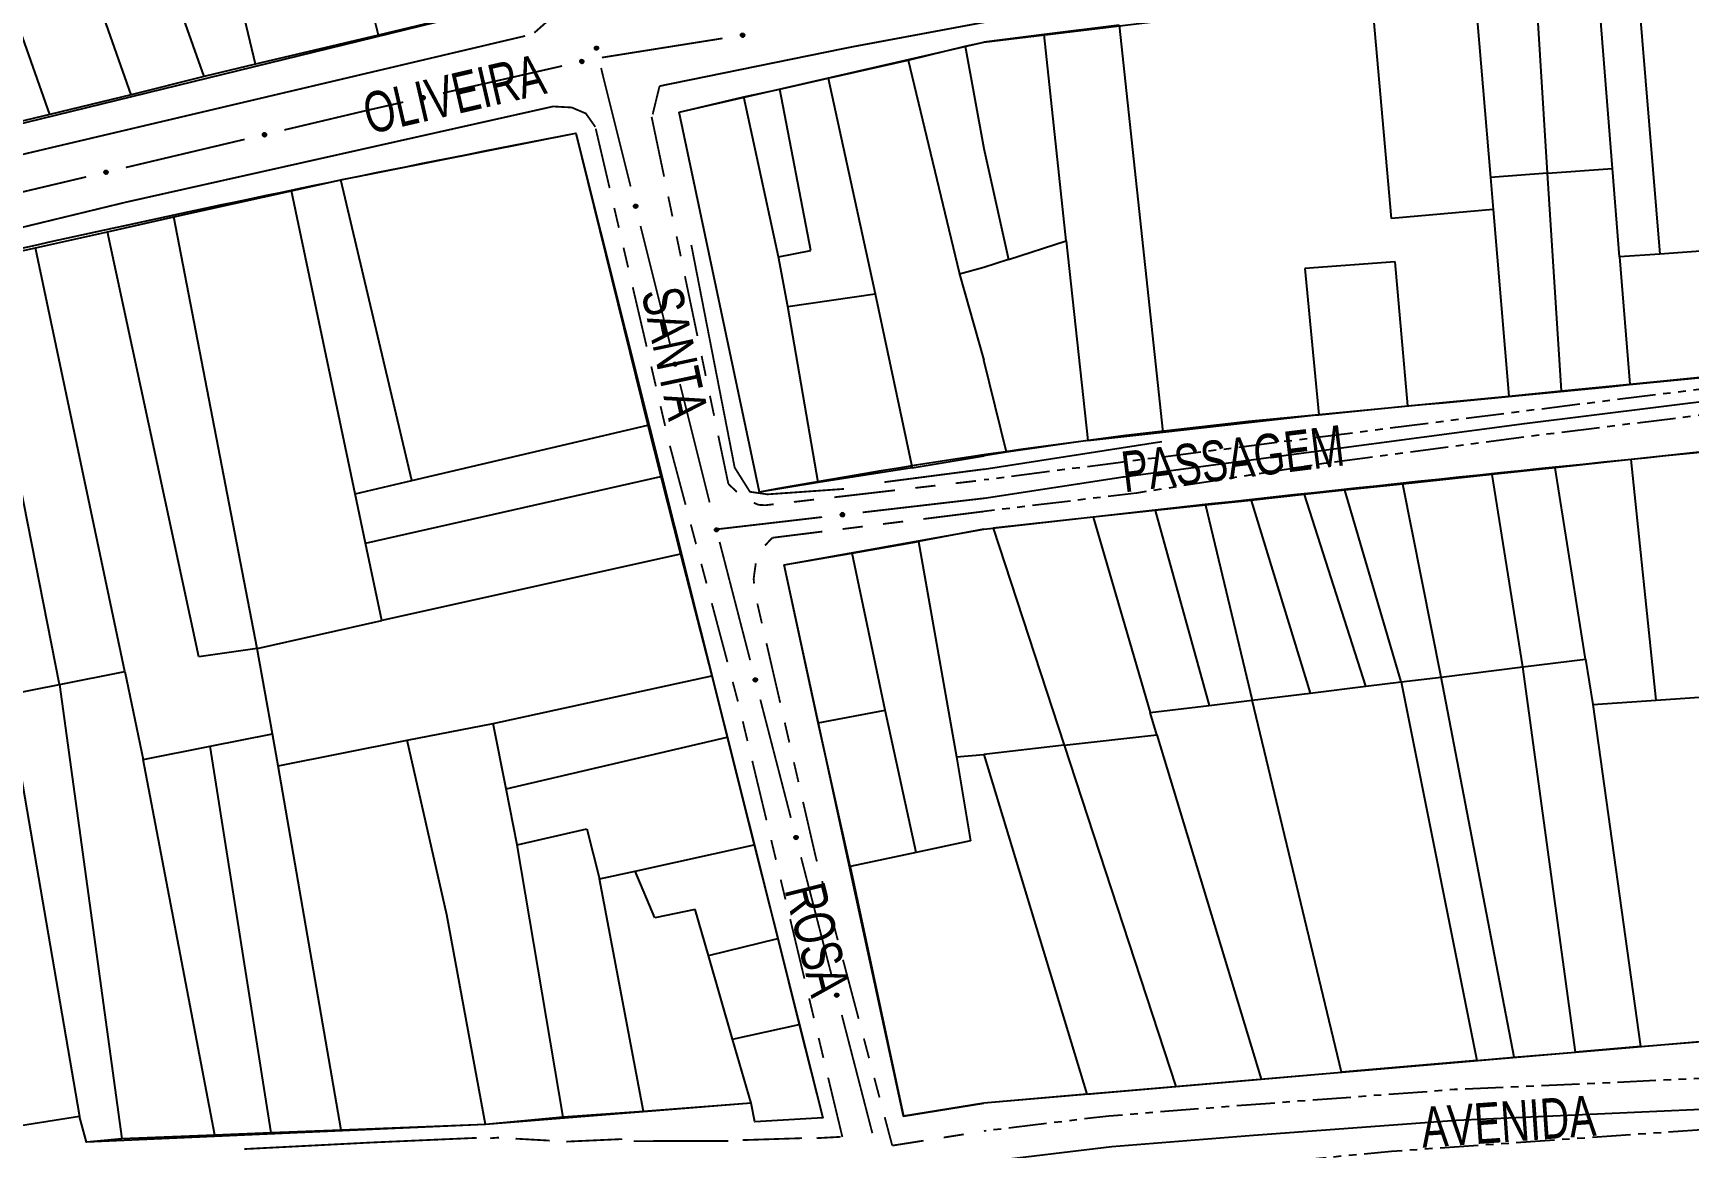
# Model space of a CAD drawing. Extents: x 203614 to 206284, y 4847494 to 4848495.
# Drawn here: x 204543.6 to 204706.2, y 4847713.5 to 4847823 of the extents above; entities that cross this region are included whole.
import ezdxf

# ---------------------------------------------------------------- set-up
doc = ezdxf.new("R2010")
doc.units = 0
doc.header["$LTSCALE"] = 1.5
doc.header["$MEASUREMENT"] = 0
doc.linetypes.add('PHANTOMX2', pattern=[5, 2.5, -0.5, 0.5, -0.5, 0.5, -0.5])
for name, color, linetype in [('CD-MALHA-LOTES', 40, 'CONTINUOUS'), ('HD-VALAS-DRENOS', 170, 'CONTINUOUS'), ('RU-QUADRAS', 210, 'CONTINUOUS'), ('SV-EIXO-RUA-N-PAV', 6, 'CONTINUOUS'), ('SV-EIXO-RUA-PAV', 20, 'CONTINUOUS'), ('SV-RUA-NAO-PAV-S-GUIA-C-GUIA', 7, 'PHANTOMX2'), ('SV-RUA-PAVIM-S-GUIA-C-GUIA', 7, 'CONTINUOUS'), ('SV-TXT-RUA-N-PAV-S-GUIA-C-GUIA', 7, 'CONTINUOUS'), ('SV-TXT-RUA-PAV-S-GUIA-C-GUIA', 7, 'CONTINUOUS')]:
    doc.layers.add(name, color=color, linetype=linetype)
doc.styles.add('ARIAL', font='ARIAL.TTF')

msp = doc.modelspace()

# ---------------------------------------------------------------- linework, layer by layer
at = {"layer": 'CD-MALHA-LOTES'}
for p, q in [((204698.71, 4847809.7), (204697.12, 4847829.62)), ((204700.98, 4847830.08), (204703.36, 4847801.28)), ((204685.1, 4847828.19), (204686.73, 4847808.81)), ((204692.34, 4847809.23), (204691.11, 4847828.92)), ((204676.99, 4847804.76), (204675.04, 4847826.92)), ((204642.89, 4847822.84), (204636.96, 4847822.09)), ((204650.25, 4847823.77), (204642.89, 4847822.84)), ((204645.06, 4847802.59), (204642.89, 4847822.84)), ((204650.25, 4847823.77), (204654.55, 4847783.78)), ((204636.96, 4847811.66), (204639.39, 4847800.75)), ((204692.34, 4847809.23), (204698.71, 4847809.7)), ((204699.41, 4847801), (204698.71, 4847809.7)), ((204692.34, 4847809.23), (204686.73, 4847808.81)), ((204686.73, 4847808.81), (204687, 4847805.65)), ((204693.69, 4847787.84), (204692.34, 4847809.23)), ((204687, 4847805.65), (204676.99, 4847804.76)), ((204687, 4847805.65), (204688.54, 4847787.33)), ((204639.39, 4847800.75), (204645.06, 4847802.59)), ((204645.06, 4847802.59), (204647.17, 4847782.96)), ((204708.69, 4847801.65), (204703.36, 4847801.28)), ((204636.96, 4847799.97), (204634.567615, 4847799.292175)), ((204639.39, 4847800.75), (204636.96, 4847799.97)), ((204677.36, 4847800.53), (204668.5, 4847799.86)), ((204678.61, 4847786.35), (204677.36, 4847800.53)), ((204703.36, 4847801.28), (204699.41, 4847801)), ((204699.41, 4847801), (204700.41, 4847788.5)), ((204668.5, 4847799.86), (204669.87, 4847785.49)), ((204639.17, 4847781.8), (204636.96, 4847790.86)), ((204700.41, 4847788.5), (204709.66, 4847789.41)), ((204678.61, 4847786.35), (204688.54, 4847787.33)), ((204688.54, 4847787.33), (204693.69, 4847787.84)), ((204693.69, 4847787.84), (204700.41, 4847788.5)), ((204654.55, 4847783.78), (204669.33, 4847785.44)), ((204669.33, 4847785.44), (204669.87, 4847785.49)), ((204669.87, 4847785.49), (204678.61, 4847786.35)), ((204647.17, 4847782.96), (204654.55, 4847783.78)), ((204647.17, 4847782.96), (204639.17, 4847781.8)), ((204639.17, 4847781.8), (204636.98, 4847781.46)), ((204700.54, 4847781.09), (204693.1, 4847780.29)), ((204707.22, 4847781.8), (204700.54, 4847781.09)), ((204703, 4847757.45), (204700.54, 4847781.09)), ((204686.89, 4847779.62), (204678.12, 4847778.68)), ((204693.1, 4847780.29), (204686.89, 4847779.62)), ((204689.92, 4847760.71), (204686.89, 4847779.62)), ((204696.07, 4847761.46), (204693.1, 4847780.29)), ((204668.45, 4847777.64), (204663.23, 4847777.08)), ((204672.42, 4847778.07), (204668.45, 4847777.64)), ((204674.5, 4847758.82), (204668.45, 4847777.64)), ((204678.12, 4847778.68), (204672.42, 4847778.07)), ((204677.95, 4847759.24), (204672.42, 4847778.07)), ((204681.88, 4847759.72), (204678.12, 4847778.68)), ((204653.8, 4847776.07), (204647.69, 4847775.42)), ((204658.73, 4847776.6), (204653.8, 4847776.07)), ((204653.8, 4847776.07), (204659.09, 4847756.93)), ((204663.23, 4847777.08), (204658.73, 4847776.6)), ((204658.73, 4847776.6), (204663.32, 4847757.45)), ((204663.23, 4847777.08), (204669.03, 4847758.15)), ((204636.96, 4847774.26), (204637.89, 4847774.36)), ((204647.69, 4847775.42), (204637.89, 4847774.36)), ((204637.89, 4847774.36), (204644.86, 4847753.02)), ((204647.69, 4847775.42), (204653.3, 4847756.22)), ((204689.92, 4847760.71), (204696.07, 4847761.46)), ((204696.07, 4847761.46), (204696.77, 4847757.01)), ((204674.5, 4847758.82), (204677.95, 4847759.24)), ((204677.95, 4847759.24), (204681.88, 4847759.72)), ((204677.95, 4847759.24), (204685.38, 4847722.04)), ((204681.88, 4847759.72), (204689.92, 4847760.71)), ((204689.05, 4847722.36), (204681.88, 4847759.72)), ((204695.07, 4847722.87), (204689.92, 4847760.71)), ((204663.32, 4847757.45), (204669.03, 4847758.15)), ((204669.03, 4847758.15), (204674.5, 4847758.82)), ((204703, 4847757.45), (204708.67, 4847757.85)), ((204653.3, 4847756.22), (204659.09, 4847756.93)), ((204653.94, 4847754.04), (204653.3, 4847756.22)), ((204659.09, 4847756.93), (204663.32, 4847757.45)), ((204672.09, 4847720.89), (204663.32, 4847757.45)), ((204696.77, 4847757.01), (204703, 4847757.45)), ((204696.77, 4847757.01), (204701.48, 4847723.41)), ((204644.86, 4847753.02), (204636.97, 4847752.11)), ((204644.86, 4847753.02), (204653.94, 4847754.04)), ((204644.86, 4847753.02), (204655.81, 4847719.48)), ((204653.94, 4847754.04), (204664.19, 4847720.21)), ((204636.97, 4847752.11), (204647.08, 4847718.73)), ((204701.48, 4847723.41), (204710.72, 4847724.19)), ((204685.38, 4847722.04), (204672.09, 4847720.89)), ((204685.38, 4847722.04), (204689.05, 4847722.36)), ((204689.05, 4847722.36), (204695.07, 4847722.87)), ((204701.48, 4847723.41), (204695.07, 4847722.87)), ((204655.81, 4847719.48), (204664.19, 4847720.21)), ((204664.19, 4847720.21), (204672.09, 4847720.89)), ((204647.08, 4847718.73), (204636.96, 4847717.85)), ((204647.08, 4847718.73), (204655.81, 4847719.48))]:
    msp.add_line(p, q, dxfattribs=at)
at = {"layer": 'CD-MALHA-LOTES', "flags": 128}
for points in [[(204565.42, 4847819.93), (204557.21, 4847854.22)], [(204560.38, 4847818.74), (204548.58, 4847852.01)], [(204553.18, 4847816.93), (204541.57, 4847849.97)], [(204545.2, 4847815), (204533.67, 4847847.68)], [(204577.48, 4847822.8), (204575.06, 4847832.51)], [(204588.73, 4847825.47), (204577.48, 4847822.8)], [(204577.48, 4847822.8), (204565.42, 4847819.93)], [(204629.53, 4847820.32), (204635.12, 4847821.7)], [(204635.12, 4847821.7), (204636.96, 4847822.09)], [(204635.12, 4847821.7), (204636.96, 4847811.66)], [(204565.42, 4847819.93), (204560.38, 4847818.74)], [(204621.68, 4847818.56), (204629.53, 4847820.32)], [(204629.53, 4847820.32), (204634.52, 4847799.46)], [(204560.38, 4847818.74), (204553.18, 4847816.93)], [(204616.9, 4847817.49), (204621.68, 4847818.56)], [(204621.68, 4847818.56), (204626.28, 4847797.37)], [(204553.18, 4847816.93), (204545.2, 4847815)], [(204607.02, 4847815.22), (204613.38, 4847816.74)], [(204613.38, 4847816.74), (204616.9, 4847817.49)], [(204616.77, 4847801.01), (204613.38, 4847816.74)], [(204619.96, 4847801.63), (204616.9, 4847817.49)], [(204545.2, 4847815), (204538.89, 4847813.48)], [(204614.91, 4847777.89), (204607.02, 4847815.22)], [(204573.78, 4847808.56), (204596.88, 4847813.15)], [(204596.88, 4847813.15), (204603.96, 4847784.48)], [(204568.93, 4847807.49), (204573.78, 4847808.56)], [(204580.77, 4847779.04), (204573.78, 4847808.56)], [(204557.38, 4847804.92), (204568.93, 4847807.49)], [(204575.19, 4847777.72), (204568.93, 4847807.49)], [(204550.86, 4847803.47), (204557.38, 4847804.92)], [(204565.58, 4847762.53), (204557.38, 4847804.92)], [(204543.8, 4847801.9), (204550.86, 4847803.47)], [(204559.84, 4847761.7), (204550.86, 4847803.47)], [(204537.93, 4847800.6), (204543.8, 4847801.9)], [(204552.57, 4847760.25), (204543.8, 4847801.9)], [(204616.77, 4847801.01), (204619.96, 4847801.63)], [(204546.16, 4847758.98), (204537.93, 4847800.6)], [(204617.7, 4847796.11), (204616.77, 4847801.01)], [(204634.567615, 4847799.292175), (204636.96, 4847790.86)], [(204617.7, 4847796.11), (204626.28, 4847797.37)], [(204626.28, 4847797.37), (204629.93, 4847780.29)], [(204620.69, 4847778.82), (204617.7, 4847796.11)], [(204580.77, 4847779.04), (204603.96, 4847784.48)], [(204603.96, 4847784.48), (204605.23, 4847779.43)], [(204629.93, 4847780.29), (204636.98, 4847781.46)], [(204575.19, 4847777.72), (204580.77, 4847779.04)], [(204576.21, 4847772.88), (204605.23, 4847779.43)], [(204605.23, 4847779.43), (204607.16, 4847771.8)], [(204620.69, 4847778.82), (204614.91, 4847777.89)], [(204629.93, 4847780.29), (204620.69, 4847778.82)], [(204576.21, 4847772.88), (204575.19, 4847777.72)], [(204636.96, 4847774.26), (204630.53, 4847773.02)], [(204577.81, 4847765.26), (204576.21, 4847772.88)], [(204624.02, 4847771.88), (204630.53, 4847773.02)], [(204630.53, 4847773.02), (204634.28, 4847751.88)], [(204607.16, 4847771.8), (204577.81, 4847765.26)], [(204607.16, 4847771.8), (204610.24, 4847759.84)], [(204617.35, 4847770.74), (204624.02, 4847771.88)], [(204620.69, 4847755.23), (204617.35, 4847770.74)], [(204627.26, 4847756.47), (204624.02, 4847771.88)], [(204565.58, 4847762.53), (204577.81, 4847765.26)], [(204565.58, 4847762.53), (204559.84, 4847761.7)], [(204567.07, 4847754.14), (204565.58, 4847762.53)], [(204546.16, 4847758.98), (204552.57, 4847760.25)], [(204552.57, 4847760.25), (204554.38, 4847751.61)], [(204588.76, 4847755.16), (204610.24, 4847759.84)], [(204610.24, 4847759.84), (204611.75, 4847753.82)], [(204541, 4847757.96), (204546.16, 4847758.98)], [(204541, 4847757.96), (204548.13, 4847716.55)], [(204546.16, 4847758.98), (204552.28, 4847714.34)], [(204620.69, 4847755.23), (204627.26, 4847756.47)], [(204630.3, 4847742.48), (204627.26, 4847756.47)], [(204580.3, 4847753.52), (204588.76, 4847755.16)], [(204590.02, 4847748.74), (204588.76, 4847755.16)], [(204623.81, 4847741.09), (204620.69, 4847755.23)], [(204554.38, 4847751.61), (204560.96, 4847752.93)], [(204560.96, 4847752.93), (204567.07, 4847754.14)], [(204566.93, 4847714.92), (204560.96, 4847752.93)], [(204567.63, 4847750.98), (204567.07, 4847754.14)], [(204567.63, 4847750.98), (204580.3, 4847753.52)], [(204588.01, 4847715.75), (204584.21, 4847736.36), (204580.3, 4847753.52)], [(204590.02, 4847748.74), (204611.75, 4847753.82)], [(204611.75, 4847753.82), (204614.4, 4847743.24)], [(204561.42, 4847714.7), (204554.38, 4847751.61)], [(204634.28, 4847751.88), (204636.97, 4847752.11)], [(204634.28, 4847751.88), (204635.66, 4847743.63)], [(204573.82, 4847715.19), (204567.63, 4847750.98)], [(204591.1, 4847743.23), (204590.02, 4847748.74)], [(204591.1, 4847743.23), (204597.96, 4847744.79)], [(204597.96, 4847744.79), (204599.19, 4847739.88)], [(204595.63, 4847716.47), (204591.1, 4847743.23)], [(204602.69, 4847740.65), (204614.4, 4847743.24)], [(204614.4, 4847743.24), (204616.71, 4847734.03)], [(204635.66, 4847743.63), (204630.3, 4847742.48)], [(204630.3, 4847742.48), (204623.81, 4847741.09)], [(204599.19, 4847739.88), (204602.69, 4847740.65)], [(204603.51, 4847717.02), (204599.19, 4847739.88)], [(204604.64, 4847736.06), (204602.69, 4847740.65)], [(204623.81, 4847741.09), (204629.081037, 4847716.562747)], [(204608.6, 4847736.88), (204604.64, 4847736.06)], [(204609.9, 4847732.36), (204608.6, 4847736.88)], [(204609.9, 4847732.36), (204616.71, 4847734.03)], [(204616.71, 4847734.03), (204618.83, 4847725.59)], [(204612.27, 4847724.15), (204609.9, 4847732.36)], [(204612.27, 4847724.15), (204618.83, 4847725.59)], [(204618.83, 4847725.59), (204621.15, 4847716.42)], [(204614.1, 4847717.84), (204612.27, 4847724.15)], [(204603.51, 4847717.02), (204595.63, 4847716.47)], [(204614.1, 4847717.84), (204603.51, 4847717.02)], [(204614.47, 4847716.01), (204614.1, 4847717.84)], [(204629.081037, 4847716.562747), (204636.96, 4847717.85)], [(204548.13, 4847716.55), (204541.69, 4847715.53)], [(204548.81, 4847714.01), (204548.13, 4847716.55)], [(204588.01, 4847715.75), (204573.82, 4847715.19)], [(204595.63, 4847716.47), (204588.01, 4847715.75)], [(204621.15, 4847716.42), (204614.47, 4847716.01)], [(204552.28, 4847714.34), (204548.81, 4847714.01)], [(204561.42, 4847714.7), (204552.28, 4847714.34)], [(204566.93, 4847714.92), (204561.42, 4847714.7)], [(204573.82, 4847715.19), (204566.93, 4847714.92)]]:
    msp.add_lwpolyline(points, dxfattribs=at)
at = {"layer": 'CD-MALHA-LOTES'}
msp.add_lwpolyline([(204634.52, 4847799.46), (204634.567615, 4847799.292175)], dxfattribs=at)
at = {"layer": 'HD-VALAS-DRENOS', "const_width": 0.18, "flags": 128}
for points in [[(204608.22, 4847802.17), (204612.48, 4847780.3), (204613.98, 4847777.92), (204615.7, 4847777.67), (204623.21, 4847778.2)], [(204627.19, 4847778.87), (204636.974771, 4847780.14)], [(204587.15, 4847714.44), (204576.71, 4847713.98), (204564.3, 4847713.34)], [(204589.34, 4847714.47), (204588.46, 4847714.4)], [(204594.31, 4847714.17), (204590.95, 4847714.36)], [(204601.43, 4847714.32), (204595.93, 4847714.07)], [(204611.86, 4847714.14), (204602.57, 4847714.12)], [(204619.1, 4847714.41), (204613.25, 4847714.22)], [(204622.88, 4847714.54), (204620.52, 4847714.41)]]:
    msp.add_lwpolyline(points, dxfattribs=at)
at = {"layer": 'HD-VALAS-DRENOS', "flags": 128}
msp.add_lwpolyline([(204636.975848, 4847780.141827), (204654.427688, 4847782.872894)], dxfattribs=at)
at = {"layer": 'RU-QUADRAS', "color": 6, "linetype": 'Continuous'}
msp.add_lwpolyline([(204506.41, 4847881.57), (204516.78, 4847883.95), (204517.04, 4847883.34), (204522.17, 4847884.66), (204522.58, 4847883.48), (204547.53, 4847888.19), (204548, 4847885.9), (204577.76, 4847892.29), (204580.05, 4847882.99), (204581.39, 4847883.23), (204584.31, 4847867.63), (204581.54, 4847867.15), (204584.88, 4847850.63), (204587.3, 4847851.03), (204593.53, 4847826.61), (204526.41, 4847810.17), (204517.64, 4847842.03), (204517.14, 4847841.89), (204515.67, 4847846.89)], close=True, dxfattribs=at)
for points in [[(204607.02, 4847815.22), (204636.96, 4847822.09), (204828.91, 4847845.23), (204835.67, 4847801.66), (204799.98, 4847799.02, -0.0052673764), (204669.87, 4847785.49, 0.022448682), (204614.91, 4847777.89)], [(204617.35, 4847770.74), (204636.96, 4847774.26, -0.0061217286), (204766.95, 4847787.48), (204766.82, 4847789.28), (204837.62, 4847792.67), (204840.21, 4847770.19), (204842.42, 4847770.29), (204843.62, 4847763.3), (204842.02, 4847762.9), (204847.82, 4847732.32), (204821.15, 4847728.93), (204728.93, 4847727.43), (204729.06, 4847725.75), (204636.96, 4847717.85), (204629.08, 4847716.56)]]:
    msp.add_lwpolyline(points, format="xyb", close=True, dxfattribs=at)
msp.add_lwpolyline([(204500.08, 4847791.93, -0.0128913686), (204596.88, 4847813.15), (204621.15, 4847716.42), (204614.47, 4847716.01), (204614.1, 4847717.84), (204588.01, 4847715.75), (204548.81, 4847714.01), (204548.13, 4847716.55), (204541.69, 4847715.53)], format="xyb", dxfattribs=at)
at = {"layer": 'SV-EIXO-RUA-N-PAV', "flags": 128}
for points in [[(204598.973514, 4847821.671389), (204599.015478, 4847821.646268), (204599.046406, 4847821.616096), (204599.064959, 4847821.583507), (204599.073845, 4847821.550434), (204599.079125, 4847821.515574), (204599.076694, 4847821.479254), (204599.065066, 4847821.439541), (204599.040162, 4847821.397269), (204599.007171, 4847821.367616), (204598.976194, 4847821.347718), (204598.942241, 4847821.336466), (204598.908291, 4847821.331905), (204598.870647, 4847821.335678), (204598.830517, 4847821.347854), (204598.788616, 4847821.373925), (204598.758498, 4847821.403713), (204598.74138, 4847821.435706), (204598.730285, 4847821.469912), (204598.725321, 4847821.505565), (204598.727913, 4847821.541204), (204598.740245, 4847821.581587), (204598.766526, 4847821.622602), (204598.795892, 4847821.652981), (204598.827636, 4847821.670543), (204598.861558, 4847821.680708), (204598.896458, 4847821.686429), (204598.933069, 4847821.685505), (204598.973514, 4847821.671389)], [(204602.814987, 4847806.14109), (204602.857277, 4847806.116521), (204602.888599, 4847806.086758), (204602.907578, 4847806.054415), (204602.916897, 4847806.021461), (204602.922633, 4847805.986674), (204602.920679, 4847805.950325), (204602.909574, 4847805.910462), (204602.885226, 4847805.867867), (204602.852627, 4847805.837785), (204602.821914, 4847805.817481), (204602.788111, 4847805.805786), (204602.754224, 4847805.800779), (204602.716534, 4847805.804058), (204602.676247, 4847805.815706), (204602.634008, 4847805.841226), (204602.603501, 4847805.870615), (204602.585965, 4847805.902381), (204602.574422, 4847805.936439), (204602.568991, 4847805.972024), (204602.571115, 4847806.007693), (204602.582917, 4847806.048235), (204602.608657, 4847806.089591), (204602.637622, 4847806.120353), (204602.669133, 4847806.13833), (204602.702919, 4847806.148939), (204602.73774, 4847806.155117), (204602.774361, 4847806.154674), (204602.814987, 4847806.14109)], [(204606.694738, 4847790.618605), (204606.737027, 4847790.594036), (204606.768349, 4847790.564273), (204606.787328, 4847790.53193), (204606.796647, 4847790.498976), (204606.802384, 4847790.464189), (204606.80043, 4847790.42784), (204606.789324, 4847790.387978), (204606.764976, 4847790.345382), (204606.732378, 4847790.3153), (204606.701664, 4847790.294996), (204606.667862, 4847790.283301), (204606.633974, 4847790.278294), (204606.596284, 4847790.281573), (204606.555997, 4847790.293221), (204606.513759, 4847790.318741), (204606.483252, 4847790.348131), (204606.465716, 4847790.379896), (204606.454173, 4847790.413954), (204606.448742, 4847790.449539), (204606.450866, 4847790.485209), (204606.462667, 4847790.52575), (204606.488408, 4847790.567106), (204606.517373, 4847790.597868), (204606.548884, 4847790.615845), (204606.58267, 4847790.626454), (204606.617491, 4847790.632632), (204606.654111, 4847790.632189), (204606.694738, 4847790.618605)], [(204623.218683, 4847775.57384), (204623.188861, 4847775.535075), (204623.155305, 4847775.507856), (204623.120782, 4847775.49321), (204623.086901, 4847775.488223), (204623.051665, 4847775.487024), (204623.015872, 4847775.493653), (204622.977777, 4847775.509811), (204622.93868, 4847775.539453), (204622.913057, 4847775.575661), (204622.896887, 4847775.608738), (204622.889652, 4847775.643768), (204622.889061, 4847775.678018), (204622.897177, 4847775.714969), (204622.913928, 4847775.753416), (204622.944686, 4847775.792007), (204622.977767, 4847775.818466), (204623.01153, 4847775.831756), (204623.046793, 4847775.838806), (204623.082781, 4847775.839599), (204623.117878, 4847775.832889), (204623.156558, 4847775.815953), (204623.194245, 4847775.785091), (204623.221011, 4847775.752398), (204623.234771, 4847775.71883), (204623.240931, 4847775.683957), (204623.242563, 4847775.64863), (204623.237397, 4847775.612373), (204623.218683, 4847775.57384)], [(204610.760643, 4847774.346648), (204610.803125, 4847774.322413), (204610.83468, 4847774.292898), (204610.853914, 4847774.260706), (204610.863493, 4847774.227826), (204610.869503, 4847774.193085), (204610.867836, 4847774.156722), (204610.857045, 4847774.116774), (204610.833034, 4847774.073988), (204610.800674, 4847774.043649), (204610.770122, 4847774.023104), (204610.736412, 4847774.011142), (204610.702565, 4847774.005868), (204610.664851, 4847774.00885), (204610.624473, 4847774.02018), (204610.582035, 4847774.045366), (204610.551297, 4847774.074514), (204610.533511, 4847774.10614), (204610.521699, 4847774.140106), (204610.515988, 4847774.175647), (204610.517831, 4847774.211332), (204610.529312, 4847774.251965), (204610.554725, 4847774.293523), (204610.583447, 4847774.324512), (204610.614815, 4847774.342738), (204610.648516, 4847774.353613), (204610.683288, 4847774.360065), (204610.71991, 4847774.359911), (204610.760643, 4847774.346648)], [(204614.56933, 4847759.60378), (204614.611812, 4847759.579546), (204614.643367, 4847759.55003), (204614.662601, 4847759.517838), (204614.67218, 4847759.484959), (204614.67819, 4847759.450218), (204614.676523, 4847759.413855), (204614.665732, 4847759.373906), (204614.641721, 4847759.33112), (204614.609361, 4847759.300781), (204614.578809, 4847759.280236), (204614.545099, 4847759.268274), (204614.511252, 4847759.263001), (204614.473538, 4847759.265982), (204614.43316, 4847759.277312), (204614.390722, 4847759.302498), (204614.359984, 4847759.331646), (204614.342198, 4847759.363273), (204614.330386, 4847759.397238), (204614.324675, 4847759.432779), (204614.326518, 4847759.468464), (204614.337999, 4847759.509098), (204614.363412, 4847759.550655), (204614.392134, 4847759.581644), (204614.423502, 4847759.59987), (204614.457203, 4847759.610745), (204614.491975, 4847759.617198), (204614.528597, 4847759.617043), (204614.56933, 4847759.60378)], [(204618.571393, 4847744.11238), (204618.613875, 4847744.088145), (204618.645431, 4847744.05863), (204618.664665, 4847744.026438), (204618.674243, 4847743.993558), (204618.680254, 4847743.958817), (204618.678586, 4847743.922454), (204618.667796, 4847743.882505), (204618.643785, 4847743.83972), (204618.611425, 4847743.809381), (204618.580872, 4847743.788836), (204618.547163, 4847743.776874), (204618.513316, 4847743.7716), (204618.475601, 4847743.774581), (204618.435224, 4847743.785912), (204618.392785, 4847743.811097), (204618.362047, 4847743.840246), (204618.344261, 4847743.871872), (204618.33245, 4847743.905837), (204618.326739, 4847743.941379), (204618.328581, 4847743.977064), (204618.340063, 4847744.017697), (204618.365476, 4847744.059255), (204618.394197, 4847744.090244), (204618.425566, 4847744.10847), (204618.459267, 4847744.119345), (204618.494038, 4847744.125797), (204618.530661, 4847744.125643), (204618.571393, 4847744.11238)], [(204622.573457, 4847728.620979), (204622.615939, 4847728.596745), (204622.647495, 4847728.56723), (204622.666728, 4847728.535037), (204622.676307, 4847728.502158), (204622.682318, 4847728.467417), (204622.68065, 4847728.431054), (204622.669859, 4847728.391105), (204622.645848, 4847728.348319), (204622.613488, 4847728.317981), (204622.582936, 4847728.297435), (204622.549226, 4847728.285473), (204622.51538, 4847728.2802), (204622.477665, 4847728.283181), (204622.437287, 4847728.294512), (204622.394849, 4847728.319697), (204622.364111, 4847728.348845), (204622.346325, 4847728.380472), (204622.334514, 4847728.414437), (204622.328802, 4847728.449978), (204622.330645, 4847728.485663), (204622.342126, 4847728.526297), (204622.367539, 4847728.567854), (204622.396261, 4847728.598844), (204622.427629, 4847728.617069), (204622.46133, 4847728.627944), (204622.496102, 4847728.634397), (204622.532725, 4847728.634242), (204622.573457, 4847728.620979)]]:
    msp.add_lwpolyline(points, close=True, dxfattribs=at)
for points in [[(204598.725321, 4847821.505565), (204598.758498, 4847821.403713)], [(204598.727913, 4847821.541204), (204598.788616, 4847821.373925)], [(204598.728233, 4847821.519307), (204598.771607, 4847821.394951)], [(204598.73766, 4847821.556582), (204598.807332, 4847821.368333)], [(204598.740245, 4847821.581587), (204598.830517, 4847821.347854)], [(204598.755757, 4847821.598709), (204598.849385, 4847821.344611)], [(204598.766526, 4847821.622602), (204598.870647, 4847821.335678)], [(204598.780733, 4847821.635449), (204598.887362, 4847821.338153)], [(204598.795892, 4847821.652981), (204598.908291, 4847821.331905)], [(204598.811813, 4847821.658207), (204598.924085, 4847821.337008)], [(204598.827636, 4847821.670543), (204598.942241, 4847821.336466)], [(204598.844774, 4847821.672998), (204598.956271, 4847821.343203)], [(204598.861558, 4847821.680708), (204598.976194, 4847821.347718)], [(204598.880944, 4847821.680134), (204598.992276, 4847821.362918)], [(204598.896458, 4847821.686429), (204599.007171, 4847821.367616)], [(204598.915712, 4847821.681331), (204599.023042, 4847821.387005)], [(204598.933069, 4847821.685505), (204599.040162, 4847821.397269)], [(204598.951734, 4847821.677216), (204599.049974, 4847821.421402)], [(204598.973514, 4847821.671389), (204599.065066, 4847821.439541)], [(204598.995816, 4847821.656776), (204599.068771, 4847821.466498)], [(204599.015478, 4847821.646268), (204599.076694, 4847821.479254)], [(204599.033183, 4847821.629144), (204599.074916, 4847821.505803)], [(204599.046406, 4847821.616096), (204599.079125, 4847821.515574)], [(204602.568991, 4847805.972024), (204602.603501, 4847805.870615)], [(204602.571115, 4847806.007693), (204602.634008, 4847805.841226)], [(204602.571722, 4847805.985802), (204602.616724, 4847805.862026)], [(204602.58066, 4847806.023199), (204602.652796, 4847805.83588)], [(204602.582917, 4847806.048235), (204602.676247, 4847805.815706)], [(204602.598202, 4847806.065559), (204602.695156, 4847805.812711)], [(204602.608657, 4847806.089591), (204602.716534, 4847805.804058)], [(204602.622694, 4847806.102623), (204602.733214, 4847805.806752)], [(204602.637622, 4847806.120353), (204602.754224, 4847805.800779)], [(204602.653473, 4847806.125788), (204602.769949, 4847805.806089)], [(204602.669133, 4847806.13833), (204602.788111, 4847805.805786)], [(204602.686238, 4847806.14101), (204602.802051, 4847805.812706)], [(204602.702919, 4847806.148939), (204602.821914, 4847805.817481)], [(204602.722311, 4847806.148619), (204602.837794, 4847805.832892)], [(204602.73774, 4847806.155117), (204602.852627, 4847805.837785)], [(204602.75706, 4847806.150272), (204602.868243, 4847805.85738)], [(204602.774361, 4847806.154674), (204602.885226, 4847805.867867)], [(204602.793133, 4847806.14663), (204602.89472, 4847805.892128)], [(204602.814987, 4847806.14109), (204602.909574, 4847805.910462)], [(204602.837479, 4847806.126771), (204602.912924, 4847805.937466)], [(204602.857277, 4847806.116521), (204602.920679, 4847805.950325)], [(204602.875205, 4847806.099631), (204602.918553, 4847805.976848)], [(204602.888599, 4847806.086758), (204602.922633, 4847805.986674)], [(204636.98, 4847777.28), (204650.66, 4847779.38), (204690.07, 4847784.62), (204729.84, 4847789.57), (204761.87, 4847793.71), (204796.99, 4847796.89), (204835.67, 4847798.82), (204840.73, 4847798.83), (204844.06, 4847798.47), (204850.04, 4847798.31), (204859.96, 4847798.19), (204886.61, 4847798.3), (204923.25, 4847798.3), (204964.91, 4847798.19), (204989.26, 4847798.19), (205010.99, 4847797.07), (205016.66, 4847796.8), (205022, 4847796.66), (205051.32, 4847796.96)], [(204606.448742, 4847790.449539), (204606.483252, 4847790.348131)], [(204606.450866, 4847790.485209), (204606.513759, 4847790.318741)], [(204606.451473, 4847790.463317), (204606.496475, 4847790.339542)], [(204606.46041, 4847790.500714), (204606.532547, 4847790.313395)], [(204606.462667, 4847790.52575), (204606.555997, 4847790.293221)], [(204606.477953, 4847790.543074), (204606.574906, 4847790.290227)], [(204606.488408, 4847790.567106), (204606.596284, 4847790.281573)], [(204606.502445, 4847790.580138), (204606.612965, 4847790.284267)], [(204606.517373, 4847790.597868), (204606.633974, 4847790.278294)], [(204606.533224, 4847790.603303), (204606.6497, 4847790.283604)], [(204606.548884, 4847790.615845), (204606.667862, 4847790.283301)], [(204606.565988, 4847790.618525), (204606.681802, 4847790.290221)], [(204606.58267, 4847790.626454), (204606.701664, 4847790.294996)], [(204606.602062, 4847790.626135), (204606.717545, 4847790.310407)], [(204606.617491, 4847790.632632), (204606.732378, 4847790.3153)], [(204606.636811, 4847790.627787), (204606.747993, 4847790.334895)], [(204606.654111, 4847790.632189), (204606.764976, 4847790.345382)], [(204606.672884, 4847790.624145), (204606.774471, 4847790.369643)], [(204606.694738, 4847790.618605), (204606.789324, 4847790.387978)], [(204606.717229, 4847790.604286), (204606.792675, 4847790.414981)], [(204606.737027, 4847790.594036), (204606.80043, 4847790.42784)], [(204606.754956, 4847790.577147), (204606.798303, 4847790.454364)], [(204606.768349, 4847790.564273), (204606.802384, 4847790.464189)], [(204623.221011, 4847775.752398), (204622.889061, 4847775.678018)], [(204623.234771, 4847775.71883), (204622.889652, 4847775.643768)], [(204623.224355, 4847775.735978), (204622.892297, 4847775.661739)], [(204623.235221, 4847775.701523), (204622.894715, 4847775.629051)], [(204623.240931, 4847775.683957), (204622.896887, 4847775.608738)], [(204623.194245, 4847775.785091), (204622.897177, 4847775.714969)], [(204623.205357, 4847775.769489), (204622.897696, 4847775.698081)], [(204623.171764, 4847775.79856), (204622.908517, 4847775.735052)], [(204623.238111, 4847775.664769), (204622.910119, 4847775.591002)], [(204623.242563, 4847775.64863), (204622.913057, 4847775.575661)], [(204623.156558, 4847775.815953), (204622.913928, 4847775.753416)], [(204623.235265, 4847775.630097), (204622.930473, 4847775.557647)], [(204623.132022, 4847775.821423), (204622.936959, 4847775.774067)], [(204623.237397, 4847775.612373), (204622.93868, 4847775.539453)], [(204623.117878, 4847775.832889), (204622.944686, 4847775.792007)], [(204623.226997, 4847775.594796), (204622.961512, 4847775.526907)], [(204623.096092, 4847775.835112), (204622.967543, 4847775.806462)], [(204623.082781, 4847775.839599), (204622.977767, 4847775.818466)], [(204623.218683, 4847775.57384), (204622.977777, 4847775.509811)], [(204623.201581, 4847775.553384), (204623.004122, 4847775.503003)], [(204623.188861, 4847775.535075), (204623.015872, 4847775.493653)], [(204623.169799, 4847775.519476), (204623.042448, 4847775.492339)], [(204623.155305, 4847775.507856), (204623.051665, 4847775.487024)], [(204610.515988, 4847774.175647), (204610.551297, 4847774.074514)], [(204610.517831, 4847774.211332), (204610.582035, 4847774.045366)], [(204610.51861, 4847774.189446), (204610.564587, 4847774.066029)], [(204610.527252, 4847774.226912), (204610.600864, 4847774.040168)], [(204610.529312, 4847774.251965), (204610.624473, 4847774.02018)], [(204610.54446, 4847774.269409), (204610.643405, 4847774.017334)], [(204610.554725, 4847774.293523), (204610.664851, 4847774.00885)], [(204610.568659, 4847774.306666), (204610.681509, 4847774.011676)], [(204610.583447, 4847774.324512), (204610.702565, 4847774.005868)], [(204610.599254, 4847774.330072), (204610.718248, 4847774.011302)], [(204610.614815, 4847774.342738), (204610.736412, 4847774.011142)], [(204610.631898, 4847774.345552), (204610.750297, 4847774.018172)], [(204610.648516, 4847774.353613), (204610.770122, 4847774.023104)], [(204610.66791, 4847774.353446), (204610.78588, 4847774.038639)], [(204610.683288, 4847774.360065), (204610.800674, 4847774.043649)], [(204610.702645, 4847774.355373), (204610.816134, 4847774.063367)], [(204610.71991, 4847774.359911), (204610.833034, 4847774.073988)], [(204610.738746, 4847774.352015), (204610.842337, 4847774.098322)], [(204610.760643, 4847774.346648), (204610.857045, 4847774.116774)], [(204610.783247, 4847774.332507), (204610.860183, 4847774.143803)], [(204610.803125, 4847774.322413), (204610.867836, 4847774.156722)], [(204610.821186, 4847774.305666), (204610.8655, 4847774.183228)], [(204610.83468, 4847774.292898), (204610.869503, 4847774.193085)], [(204614.324675, 4847759.432779), (204614.359984, 4847759.331646)], [(204614.326518, 4847759.468464), (204614.390722, 4847759.302498)], [(204614.327297, 4847759.446579), (204614.373274, 4847759.323162)], [(204614.335939, 4847759.484044), (204614.409551, 4847759.2973)], [(204614.337999, 4847759.509098), (204614.43316, 4847759.277312)], [(204614.353147, 4847759.526541), (204614.452092, 4847759.274467)], [(204614.363412, 4847759.550655), (204614.473538, 4847759.265982)], [(204614.377346, 4847759.563798), (204614.490196, 4847759.268808)], [(204614.392134, 4847759.581644), (204614.511252, 4847759.263001)], [(204614.407941, 4847759.587205), (204614.526935, 4847759.268434)], [(204614.423502, 4847759.59987), (204614.545099, 4847759.268274)], [(204614.440585, 4847759.602684), (204614.558984, 4847759.275304)], [(204614.457203, 4847759.610745), (204614.578809, 4847759.280236)], [(204614.476597, 4847759.610578), (204614.594567, 4847759.295771)], [(204614.491975, 4847759.617198), (204614.609361, 4847759.300781)], [(204614.511332, 4847759.612505), (204614.624821, 4847759.320499)], [(204614.528597, 4847759.617043), (204614.641721, 4847759.33112)], [(204614.547433, 4847759.609148), (204614.651024, 4847759.355455)], [(204614.56933, 4847759.60378), (204614.665732, 4847759.373906)], [(204614.591934, 4847759.589639), (204614.66887, 4847759.400935)], [(204614.611812, 4847759.579546), (204614.676523, 4847759.413855)], [(204614.629873, 4847759.562798), (204614.674187, 4847759.440361)], [(204614.643367, 4847759.55003), (204614.67819, 4847759.450218)], [(204618.326739, 4847743.941379), (204618.362047, 4847743.840246)], [(204618.328581, 4847743.977064), (204618.392785, 4847743.811097)], [(204618.329361, 4847743.955178), (204618.375338, 4847743.831761)], [(204618.338003, 4847743.992644), (204618.411614, 4847743.8059)], [(204618.340063, 4847744.017697), (204618.435224, 4847743.785912)], [(204618.355211, 4847744.035141), (204618.454156, 4847743.783066)], [(204618.365476, 4847744.059255), (204618.475601, 4847743.774581)], [(204618.37941, 4847744.072398), (204618.49226, 4847743.777408)], [(204618.394197, 4847744.090244), (204618.513316, 4847743.7716)], [(204618.410005, 4847744.095804), (204618.528999, 4847743.777034)], [(204618.425566, 4847744.10847), (204618.547163, 4847743.776874)], [(204618.442648, 4847744.111284), (204618.561048, 4847743.783904)], [(204618.459267, 4847744.119345), (204618.580872, 4847743.788836)], [(204618.478661, 4847744.119178), (204618.596631, 4847743.804371)], [(204618.494038, 4847744.125797), (204618.611425, 4847743.809381)], [(204618.513396, 4847744.121105), (204618.626885, 4847743.829099)], [(204618.530661, 4847744.125643), (204618.643785, 4847743.83972)], [(204618.549496, 4847744.117747), (204618.653087, 4847743.864054)], [(204618.571393, 4847744.11238), (204618.667796, 4847743.882505)], [(204618.593997, 4847744.098239), (204618.670933, 4847743.909535)], [(204618.613875, 4847744.088145), (204618.678586, 4847743.922454)], [(204618.631936, 4847744.071398), (204618.676251, 4847743.94896)], [(204618.645431, 4847744.05863), (204618.680254, 4847743.958817)], [(204622.328802, 4847728.449978), (204622.364111, 4847728.348845)], [(204622.330645, 4847728.485663), (204622.394849, 4847728.319697)], [(204622.331424, 4847728.463778), (204622.377401, 4847728.340361)], [(204622.340067, 4847728.501244), (204622.413678, 4847728.314499)], [(204622.342126, 4847728.526297), (204622.437287, 4847728.294512)], [(204622.357274, 4847728.543741), (204622.456219, 4847728.291666)], [(204622.367539, 4847728.567854), (204622.477665, 4847728.283181)], [(204622.381473, 4847728.580997), (204622.494324, 4847728.286007)], [(204622.396261, 4847728.598844), (204622.51538, 4847728.2802)], [(204622.412069, 4847728.604404), (204622.531063, 4847728.285633)], [(204622.427629, 4847728.617069), (204622.549226, 4847728.285473)], [(204622.444712, 4847728.619884), (204622.563111, 4847728.292503)], [(204622.46133, 4847728.627944), (204622.582936, 4847728.297435)], [(204622.480724, 4847728.627778), (204622.598694, 4847728.31297)], [(204622.496102, 4847728.634397), (204622.613488, 4847728.317981)], [(204622.515459, 4847728.629705), (204622.628948, 4847728.337698)], [(204622.532725, 4847728.634242), (204622.645848, 4847728.348319)], [(204622.55156, 4847728.626347), (204622.655151, 4847728.372654)], [(204622.573457, 4847728.620979), (204622.669859, 4847728.391105)], [(204622.596061, 4847728.606838), (204622.672997, 4847728.418135)], [(204622.615939, 4847728.596745), (204622.68065, 4847728.431054)], [(204622.634, 4847728.579997), (204622.678314, 4847728.45756)], [(204622.647495, 4847728.56723), (204622.682318, 4847728.467417)], [(204636.98, 4847712.092141), (204649.53, 4847713.59), (204663.44, 4847714.7), (204683.39, 4847716.18), (204709.63, 4847717.36), (204738.09, 4847719.86), (204760.91, 4847721.14), (204771.75, 4847721.37), (204804.15, 4847723.59), (204841.95, 4847726.18), (204851.05, 4847726.31), (204854.98, 4847726.24), (204860.67, 4847726.05), (204906.65, 4847725.67), (204953.05, 4847725.1), (204960.62, 4847725.56), (204961.19, 4847727.02), (204996.09, 4847724.89), (205008.27, 4847723.86), (205016.78, 4847723.13), (205060.6, 4847723.96)]]:
    msp.add_lwpolyline(points, dxfattribs=at)
at = {"layer": 'SV-EIXO-RUA-N-PAV', "const_width": 0.18, "flags": 128}
for points in [[(204599.358858, 4847819.559756), (204599.55, 4847818.75)], [(204599.55, 4847818.75), (204602.258064, 4847807.915315)], [(204603.228001, 4847804.034694), (204606.137814, 4847792.39283)], [(204607.107752, 4847788.512209), (204610.017565, 4847776.870345)], [(204636.97, 4847777.28), (204625.049949, 4847775.89711)], [(204621.076599, 4847775.436147), (204611.143223, 4847774.283739)], [(204611.143223, 4847774.283739), (204610.68, 4847774.23)], [(204610.996881, 4847772.992108), (204613.998429, 4847761.373557)], [(204614.998945, 4847757.500707), (204618.000493, 4847745.882157)], [(204619.001009, 4847742.009307), (204622.002556, 4847730.390757)], [(204623.003072, 4847726.517906), (204626.00462, 4847714.899356)]]:
    msp.add_lwpolyline(points, dxfattribs=at)
at = {"layer": 'SV-EIXO-RUA-PAV', "flags": 128}
for points in [[(204613.101203, 4847822.870988), (204613.129356, 4847822.910981), (204613.16173, 4847822.939596), (204613.195601, 4847822.955691), (204613.229241, 4847822.962109), (204613.264395, 4847822.964799), (204613.300436, 4847822.959691), (204613.339182, 4847822.945162), (204613.379499, 4847822.917202), (204613.406632, 4847822.882112), (204613.424188, 4847822.849749), (204613.4329, 4847822.815057), (204613.434941, 4847822.780863), (204613.428398, 4847822.743601), (204613.41329, 4847822.704479), (204613.384194, 4847822.66462), (204613.352263, 4847822.636784), (204613.319093, 4847822.622076), (204613.284161, 4847822.613539), (204613.248238, 4847822.611223), (204613.212888, 4847822.61644), (204613.173527, 4847822.631723), (204613.134566, 4847822.660961), (204613.106439, 4847822.692492), (204613.09127, 4847822.725447), (204613.083639, 4847822.760027), (204613.080512, 4847822.795253), (204613.084138, 4847822.831697), (204613.101203, 4847822.870988)], [(204597.308369, 4847820.274903), (204597.333828, 4847820.316663), (204597.364248, 4847820.347347), (204597.396985, 4847820.365637), (204597.430129, 4847820.374256), (204597.46503, 4847820.379255), (204597.501329, 4847820.376531), (204597.540948, 4847820.364584), (204597.583018, 4847820.33934), (204597.612403, 4847820.306112), (204597.632052, 4847820.274975), (204597.643029, 4847820.240932), (204597.647317, 4847820.206947), (204597.643241, 4847820.169335), (204597.630742, 4847820.129303), (204597.604333, 4847820.087615), (204597.574304, 4847820.057737), (204597.542174, 4847820.040877), (204597.50788, 4847820.030058), (204597.472188, 4847820.025382), (204597.436571, 4847820.028261), (204597.396289, 4847820.040918), (204597.355487, 4847820.067528), (204597.325346, 4847820.097138), (204597.30804, 4847820.129023), (204597.298148, 4847820.163026), (204597.292709, 4847820.19797), (204597.293928, 4847820.234573), (204597.308369, 4847820.274903)], [(204581.707207, 4847816.724728), (204581.732666, 4847816.766488), (204581.763086, 4847816.797172), (204581.795823, 4847816.815462), (204581.828967, 4847816.824081), (204581.863868, 4847816.82908), (204581.900167, 4847816.826356), (204581.939786, 4847816.814409), (204581.981856, 4847816.789165), (204582.011241, 4847816.755937), (204582.03089, 4847816.7248), (204582.041867, 4847816.690757), (204582.046155, 4847816.656772), (204582.042079, 4847816.61916), (204582.02958, 4847816.579128), (204582.003171, 4847816.53744), (204581.973142, 4847816.507562), (204581.941012, 4847816.490702), (204581.906718, 4847816.479883), (204581.871026, 4847816.475207), (204581.835409, 4847816.478086), (204581.795127, 4847816.490743), (204581.754325, 4847816.517353), (204581.724184, 4847816.546964), (204581.706878, 4847816.578848), (204581.696986, 4847816.612851), (204581.691547, 4847816.647795), (204581.692766, 4847816.684398), (204581.707207, 4847816.724728)], [(204566.125941, 4847813.084559), (204566.151028, 4847813.126543), (204566.181174, 4847813.157497), (204566.213748, 4847813.176077), (204566.246814, 4847813.184989), (204566.281669, 4847813.190298), (204566.317991, 4847813.187897), (204566.357714, 4847813.176302), (204566.400007, 4847813.151432), (204566.429686, 4847813.118466), (204566.44961, 4847813.087505), (204566.460889, 4847813.053561), (204566.465479, 4847813.019615), (204566.461737, 4847812.981968), (204566.449594, 4847812.941828), (204566.423557, 4847812.899906), (204566.393794, 4847812.869763), (204566.361815, 4847812.852619), (204566.327618, 4847812.841495), (204566.291969, 4847812.836502), (204566.256328, 4847812.839065), (204566.215935, 4847812.851364), (204566.174899, 4847812.877611), (204566.144496, 4847812.906952), (204566.126907, 4847812.938682), (204566.116714, 4847812.972596), (204566.110965, 4847813.00749), (204566.111858, 4847813.044102), (204566.125941, 4847813.084559)], [(204550.556921, 4847809.395981), (204550.582008, 4847809.437965), (204550.612154, 4847809.468919), (204550.644728, 4847809.487499), (204550.677794, 4847809.496412), (204550.712649, 4847809.50172), (204550.748971, 4847809.499319), (204550.788694, 4847809.487724), (204550.830986, 4847809.462854), (204550.860666, 4847809.429889), (204550.88059, 4847809.398928), (204550.891869, 4847809.364984), (204550.896458, 4847809.331037), (204550.892717, 4847809.293391), (204550.880573, 4847809.25325), (204550.854537, 4847809.211328), (204550.824774, 4847809.181185), (204550.792795, 4847809.164041), (204550.758598, 4847809.152918), (204550.722949, 4847809.147925), (204550.687308, 4847809.150487), (204550.646915, 4847809.162786), (204550.605878, 4847809.189033), (204550.575475, 4847809.218374), (204550.557887, 4847809.250104), (204550.547694, 4847809.284018), (204550.541944, 4847809.318913), (204550.542838, 4847809.355525), (204550.556921, 4847809.395981)]]:
    msp.add_lwpolyline(points, close=True, dxfattribs=at)
for points in [[(204613.080512, 4847822.795253), (204613.406632, 4847822.882112)], [(204613.083639, 4847822.760027), (204613.424188, 4847822.849749)], [(204613.084138, 4847822.831697), (204613.379499, 4847822.917202)], [(204613.085643, 4847822.779318), (204613.410217, 4847822.866909)], [(204613.087018, 4847822.814079), (204613.388469, 4847822.899372)], [(204613.090088, 4847822.742719), (204613.427219, 4847822.829546)], [(204613.09127, 4847822.725447), (204613.4329, 4847822.815057)], [(204613.093784, 4847822.849698), (204613.356155, 4847822.92877)], [(204613.101203, 4847822.870988), (204613.339182, 4847822.945162)], [(204613.102403, 4847822.708755), (204613.431019, 4847822.79699)], [(204613.106439, 4847822.692492), (204613.434941, 4847822.780863)], [(204613.117424, 4847822.892149), (204613.312572, 4847822.950848)], [(204613.122803, 4847822.676078), (204613.427164, 4847822.760452)], [(204613.129356, 4847822.910981), (204613.300436, 4847822.959691)], [(204613.134566, 4847822.660961), (204613.428398, 4847822.743601)], [(204613.147741, 4847822.927373), (204613.273828, 4847822.959879)], [(204613.157598, 4847822.648456), (204613.417918, 4847822.723056)], [(204613.16173, 4847822.939596), (204613.264395, 4847822.964799)], [(204613.173527, 4847822.631723), (204613.41329, 4847822.704479)], [(204613.198272, 4847822.627297), (204613.391154, 4847822.682872)], [(204613.212888, 4847822.61644), (204613.384194, 4847822.66462)], [(204613.234749, 4847822.615141), (204613.36197, 4847822.64921)], [(204613.248238, 4847822.611223), (204613.352263, 4847822.636784)], [(204597.292709, 4847820.19797), (204597.612403, 4847820.306112)], [(204597.293928, 4847820.234573), (204597.583018, 4847820.33934)], [(204597.297962, 4847820.217183), (204597.593143, 4847820.322138)], [(204597.298148, 4847820.163026), (204597.632052, 4847820.274975)], [(204597.298879, 4847820.182407), (204597.616981, 4847820.291178)], [(204597.302367, 4847820.253171), (204597.558964, 4847820.349346)], [(204597.305723, 4847820.14618), (204597.636406, 4847820.255016)], [(204597.30804, 4847820.129023), (204597.643029, 4847820.240932)], [(204597.308369, 4847820.274903), (204597.540948, 4847820.364584)], [(204597.320247, 4847820.113101), (204597.642341, 4847820.222781)], [(204597.323161, 4847820.297086), (204597.514021, 4847820.368506)], [(204597.325346, 4847820.097138), (204597.647317, 4847820.206947)], [(204597.333828, 4847820.316663), (204597.501329, 4847820.376531)], [(204597.342755, 4847820.081838), (204597.6409, 4847820.186068)], [(204597.351093, 4847820.334229), (204597.474767, 4847820.374967)], [(204597.355487, 4847820.067528), (204597.643241, 4847820.169335)], [(204597.364248, 4847820.347347), (204597.46503, 4847820.379255)], [(204597.379293, 4847820.056567), (204597.634136, 4847820.148145)], [(204597.396289, 4847820.040918), (204597.630742, 4847820.129303)], [(204597.421272, 4847820.038132), (204597.610076, 4847820.106285)], [(204597.436571, 4847820.028261), (204597.604333, 4847820.087615)], [(204597.45847, 4847820.028404), (204597.583171, 4847820.070775)], [(204597.472188, 4847820.025382), (204597.574304, 4847820.057737)], [(204581.691547, 4847816.647795), (204582.011241, 4847816.755937)], [(204581.692766, 4847816.684398), (204581.981856, 4847816.789165)], [(204581.6968, 4847816.667008), (204581.991981, 4847816.771963)], [(204581.696986, 4847816.612851), (204582.03089, 4847816.7248)], [(204581.697717, 4847816.632232), (204582.015819, 4847816.741003)], [(204581.701205, 4847816.702996), (204581.957802, 4847816.799171)], [(204581.704561, 4847816.596005), (204582.035243, 4847816.704841)], [(204581.706878, 4847816.578848), (204582.041867, 4847816.690757)], [(204581.707207, 4847816.724728), (204581.939786, 4847816.814409)], [(204581.719085, 4847816.562926), (204582.041179, 4847816.672606)], [(204581.721999, 4847816.746911), (204581.912859, 4847816.818331)], [(204581.724184, 4847816.546964), (204582.046155, 4847816.656772)], [(204581.732666, 4847816.766488), (204581.900167, 4847816.826356)], [(204581.741593, 4847816.531663), (204582.039738, 4847816.635893)], [(204581.749931, 4847816.784054), (204581.873605, 4847816.824792)], [(204581.754325, 4847816.517353), (204582.042079, 4847816.61916)], [(204581.763086, 4847816.797172), (204581.863868, 4847816.82908)], [(204581.77813, 4847816.506392), (204582.032974, 4847816.59797)], [(204581.795127, 4847816.490743), (204582.02958, 4847816.579128)], [(204581.82011, 4847816.487957), (204582.008914, 4847816.55611)], [(204581.835409, 4847816.478086), (204582.003171, 4847816.53744)], [(204581.857308, 4847816.478229), (204581.982009, 4847816.5206)], [(204581.871026, 4847816.475207), (204581.973142, 4847816.507562)], [(204566.110965, 4847813.00749), (204566.429686, 4847813.118466)], [(204566.111858, 4847813.044102), (204566.400007, 4847813.151432)], [(204566.116047, 4847813.026749), (204566.410284, 4847813.134321)], [(204566.116714, 4847812.972596), (204566.44961, 4847813.087505)], [(204566.117272, 4847812.991982), (204566.434396, 4847813.103574)], [(204566.120132, 4847813.062774), (204566.375865, 4847813.161224)], [(204566.124438, 4847812.955818), (204566.454141, 4847813.067585)], [(204566.125941, 4847813.084559), (204566.357714, 4847813.176302)], [(204566.126907, 4847812.938682), (204566.460889, 4847813.053561)], [(204566.139256, 4847812.922869), (204566.460363, 4847813.035404)], [(204566.140535, 4847813.106873), (204566.330753, 4847813.179984)], [(204566.144496, 4847812.906952), (204566.465479, 4847813.019615)], [(204566.151028, 4847813.126543), (204566.317991, 4847813.187897)], [(204566.16204, 4847812.891807), (204566.459248, 4847812.998681)], [(204566.168137, 4847813.144262), (204566.291443, 4847813.186096)], [(204566.174899, 4847812.877611), (204566.461737, 4847812.981968)], [(204566.181174, 4847813.157497), (204566.281669, 4847813.190298)], [(204566.198801, 4847812.866861), (204566.452821, 4847812.960698)], [(204566.215935, 4847812.851364), (204566.449594, 4847812.941828)], [(204566.240942, 4847812.848799), (204566.429133, 4847812.918627)], [(204566.256328, 4847812.839065), (204566.423557, 4847812.899906)], [(204566.278225, 4847812.839403), (204566.402545, 4847812.882879)], [(204566.291969, 4847812.836502), (204566.393794, 4847812.869763)], [(204550.541944, 4847809.318913), (204550.860666, 4847809.429889)], [(204550.542838, 4847809.355525), (204550.830986, 4847809.462854)], [(204550.547027, 4847809.338172), (204550.841264, 4847809.445744)], [(204550.547694, 4847809.284018), (204550.88059, 4847809.398928)], [(204550.548252, 4847809.303404), (204550.865376, 4847809.414996)], [(204550.551112, 4847809.374197), (204550.806844, 4847809.472646)], [(204550.555418, 4847809.26724), (204550.885121, 4847809.379008)], [(204550.556921, 4847809.395981), (204550.788694, 4847809.487724)], [(204550.557887, 4847809.250104), (204550.891869, 4847809.364984)], [(204550.570235, 4847809.234291), (204550.891343, 4847809.346827)], [(204550.571515, 4847809.418295), (204550.761733, 4847809.491407)], [(204550.575475, 4847809.218374), (204550.896458, 4847809.331037)], [(204550.582008, 4847809.437965), (204550.748971, 4847809.499319)], [(204550.59302, 4847809.203229), (204550.890227, 4847809.310103)], [(204550.599116, 4847809.455685), (204550.722423, 4847809.497519)], [(204550.605878, 4847809.189033), (204550.892717, 4847809.293391)], [(204550.612154, 4847809.468919), (204550.712649, 4847809.50172)], [(204550.62978, 4847809.178284), (204550.883801, 4847809.272121)], [(204550.646915, 4847809.162786), (204550.880573, 4847809.25325)], [(204550.671921, 4847809.160222), (204550.860113, 4847809.230049)], [(204550.687308, 4847809.150487), (204550.854537, 4847809.211328)], [(204550.709205, 4847809.150825), (204550.833525, 4847809.194302)], [(204550.722949, 4847809.147925), (204550.824774, 4847809.181185)]]:
    msp.add_lwpolyline(points, dxfattribs=at)
at = {"layer": 'SV-EIXO-RUA-PAV', "const_width": 0.18, "flags": 128}
for points in [[(204599.434481, 4847820.58398), (204611.285271, 4847822.470452)], [(204583.821877, 4847817.093044), (204595.522748, 4847819.755675)], [(204576.25, 4847815.37), (204579.921586, 4847816.2055)], [(204568.237257, 4847813.471639), (204576.021767, 4847815.315928)], [(204576.021767, 4847815.315928), (204576.25, 4847815.37)], [(204552.668236, 4847809.783061), (204564.345001, 4847812.549495)], [(204537.099216, 4847806.094484), (204548.775981, 4847808.860917)]]:
    msp.add_lwpolyline(points, dxfattribs=at)
at = {"layer": 'SV-RUA-NAO-PAV-S-GUIA-C-GUIA', "const_width": 0.18, "flags": 128}
for points in [[(204604.32, 4847814.76), (204605.547692, 4847808.886945)], [(204598.83, 4847813.6), (204600.194215, 4847807.757148)], [(204605.956922, 4847806.92926), (204606.366153, 4847804.971575)], [(204600.648953, 4847805.809531), (204601.103692, 4847803.861914)], [(204601.55843, 4847801.914296), (204602.013168, 4847799.966679)], [(204606.775383, 4847803.01389), (204607.184614, 4847801.056205)], [(204607.593844, 4847799.09852), (204608.821536, 4847793.225465)], [(204602.467907, 4847798.019062), (204603.832122, 4847792.17621)], [(204604.28686, 4847790.228593), (204604.741599, 4847788.280976)], [(204609.230766, 4847791.267781), (204609.639997, 4847789.310096)], [(204610.049227, 4847787.352411), (204610.458458, 4847785.394726)], [(204605.196337, 4847786.333358), (204605.651075, 4847784.385741)], [(204606.114434, 4847782.440276), (204607.65733, 4847776.642046)], [(204610.867688, 4847783.437041), (204611.686149, 4847779.521671)], [(204611.686149, 4847779.521671), (204611.86, 4847778.69)], [(204611.86, 4847778.69), (204612.70007, 4847777.904128)], [(204634.189902, 4847778.758394), (204636.176697, 4847778.987838)], [(204618.29554, 4847776.922842), (204620.282335, 4847777.152286)], [(204622.26913, 4847777.38173), (204628.229516, 4847778.070062)], [(204630.216311, 4847778.299506), (204632.203106, 4847778.52895)], [(204614.356264, 4847776.838666), (204614.833651, 4847776.636194)], [(204614.833651, 4847776.636194), (204615.314393, 4847776.61008)], [(204615.314393, 4847776.61008), (204615.5, 4847776.6)], [(204615.5, 4847776.6), (204616.308744, 4847776.693397)], [(204636.974682, 4847775.99), (204631.020686, 4847775.248423)], [(204608.171628, 4847774.709303), (204608.685927, 4847772.77656)], [(204621.09736, 4847774.012462), (204617.12803, 4847773.518077)], [(204625.066691, 4847774.506846), (204623.082026, 4847774.259654)], [(204629.036021, 4847775.001231), (204627.051356, 4847774.754039)], [(204616.18, 4847773.4), (204615.458536, 4847772.644505)], [(204617.12803, 4847773.518077), (204616.18, 4847773.4)], [(204609.200226, 4847770.843816), (204609.714524, 4847768.911073)], [(204614.552384, 4847770.891215), (204614.416397, 4847769.900504)], [(204614.416397, 4847769.900504), (204614.342662, 4847769.363326)], [(204614.342662, 4847769.363326), (204614.389, 4847768.907893)], [(204610.228823, 4847766.97833), (204611.771719, 4847761.180099)], [(204614.7065, 4847766.937179), (204615.155556, 4847764.988244)], [(204615.604612, 4847763.039309), (204616.951782, 4847757.192503)], [(204612.286018, 4847759.247356), (204612.800316, 4847757.314613)], [(204613.275573, 4847755.372001), (204613.741443, 4847753.427016)], [(204617.400838, 4847755.243568), (204617.849895, 4847753.294633)], [(204614.207313, 4847751.482031), (204615.604923, 4847745.647078)], [(204618.298951, 4847751.345697), (204618.748007, 4847749.396762)], [(204619.197064, 4847747.447827), (204620.319705, 4847742.575489)], [(204616.070792, 4847743.702093), (204616.536662, 4847741.757108)], [(204620.319705, 4847742.575489), (204620.45, 4847742.01)], [(204620.45, 4847742.01), (204620.557542, 4847741.604318)], [(204617.002532, 4847739.812124), (204617.468402, 4847737.867139)], [(204621.070021, 4847739.671091), (204621.5825, 4847737.737865)], [(204617.934272, 4847735.922154), (204619.331882, 4847730.087201)], [(204622.094979, 4847735.804638), (204622.607459, 4847733.871411)], [(204623.119938, 4847731.938185), (204624.657375, 4847726.138505)], [(204619.797752, 4847728.142216), (204620.263622, 4847726.197231)], [(204620.729492, 4847724.252247), (204621.195362, 4847722.307262)], [(204625.169854, 4847724.205278), (204625.682333, 4847722.272052)], [(204621.661231, 4847720.362277), (204623.058841, 4847714.527323)], [(204626.194812, 4847720.338825), (204626.707291, 4847718.405598)], [(204627.21977, 4847716.472372), (204627.732249, 4847714.539145)], [(204627.732249, 4847714.539145), (204627.96, 4847713.68)], [(204627.96, 4847713.68), (204631.033329, 4847714.163828)], [(204633.008997, 4847714.474854), (204634.984665, 4847714.785879)], [(204636.960332, 4847715.096904), (204636.973379, 4847715.098958)]]:
    msp.add_lwpolyline(points, dxfattribs=at)
at = {"layer": 'SV-RUA-NAO-PAV-S-GUIA-C-GUIA', "flags": 128}
for points in [[(204829.76, 4847799.77), (204796.91, 4847798.09), (204761.65, 4847795.24), (204729.68, 4847790.75), (204689.89, 4847785.82), (204650.14, 4847780.77), (204636.98, 4847779.08)], [(204794.33, 4847795.22), (204707.59, 4847785.47), (204692.25, 4847783.57), (204670.6, 4847780.73), (204651.94, 4847777.79), (204636.98, 4847775.99)], [(204851.68, 4847731.88), (204850.64, 4847730.35), (204848.86, 4847730.06), (204803.69, 4847726.04), (204771.79, 4847722.86), (204737.96, 4847722.86), (204709.43, 4847720.35), (204683.21, 4847719.18), (204663.21, 4847717.69), (204649.24, 4847716.58), (204639.911663, 4847715.462942), (204636.98, 4847715.1)], [(204636.98, 4847709.3), (204676.99, 4847713.13), (204731.39, 4847716.93), (204762.26, 4847719.69), (204813.16, 4847721.32), (204843.37, 4847723.25), (204852.47, 4847722.92), (204855.3, 4847722.08), (204856.4, 4847720.07), (204857.51, 4847714.95)]]:
    msp.add_lwpolyline(points, dxfattribs=at)
at = {"layer": 'SV-RUA-PAVIM-S-GUIA-C-GUIA', "const_width": 0.18, "flags": 128}
for points in [[(204595.27, 4847826.38), (204594.933994, 4847824.904535), (204592.802361, 4847823.021998)], [(204591.9, 4847822.71), (204536.17, 4847809.57)], [(204636.975711, 4847824.05), (204623.93, 4847821.62)], [(204623.93, 4847821.62), (204605.1, 4847817.78)], [(204605.1, 4847817.78), (204604.421357, 4847814.997054)], [(204552.62, 4847806.36), (204594.64, 4847815.78)], [(204594.64, 4847815.78), (204596.47, 4847815.68), (204597.857055, 4847815.092229), (204598.793105, 4847813.76951)], [(204514.82, 4847797.19), (204552.62, 4847806.36)]]:
    msp.add_lwpolyline(points, dxfattribs=at)

# ---------------------------------------------------------------- texts
at = {"layer": 'SV-TXT-RUA-N-PAV-S-GUIA-C-GUIA', "style": 'ARIAL', "width": 0.7}
for s, rotation, p in [('SANTA', 282, (204603.3, 4847797.51, 16.790001)), ('PASSAGEM', 7, (204650.76, 4847777.86)), ('ROSA', 284, (204617.36, 4847738.83, 16.559999)), ('AVENIDA                                                                    ENG.', 4, (204680.06, 4847713.46))]:
    msp.add_text(s, height=4, rotation=rotation, dxfattribs=at).set_placement(p)
at = {"layer": 'SV-TXT-RUA-PAV-S-GUIA-C-GUIA', "style": 'ARIAL', "width": 0.7}
msp.add_text('OLIVEIRA', height=4, rotation=13, dxfattribs=at).set_placement((204576.57, 4847813.03))

doc.saveas('drawing.dxf')
